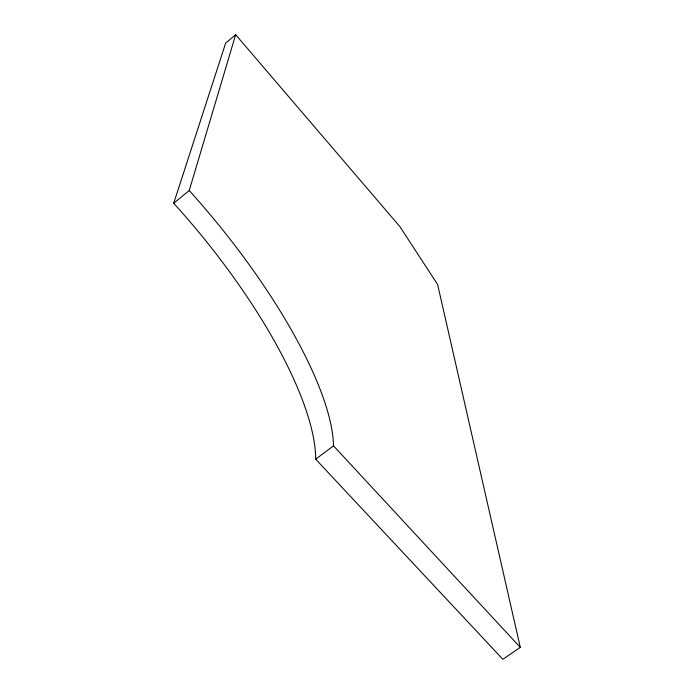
<?xml version="1.0" encoding="UTF-8"?>
<svg xmlns="http://www.w3.org/2000/svg" width="694" height="694" viewBox="0 0 694 694"><rect width="100%" height="100%" fill="white"/><g stroke="black" fill="none" stroke-linecap="round" stroke-linejoin="round"><path stroke-width="1.04" d="M173.708 203.264L189.228 190.546L235.665 34.7L399.839 226.548L437.628 284.514L520.292 647.363L502.846 659.3L315.683 459.194A265.837 84.824 50.5 0 0 173.708 203.264L225.645 43.141L235.665 34.7M315.683 459.194L333.519 445.852A266.826 80.782 50.5 0 0 189.228 190.546M333.519 445.852L520.292 647.363"/></g></svg>
